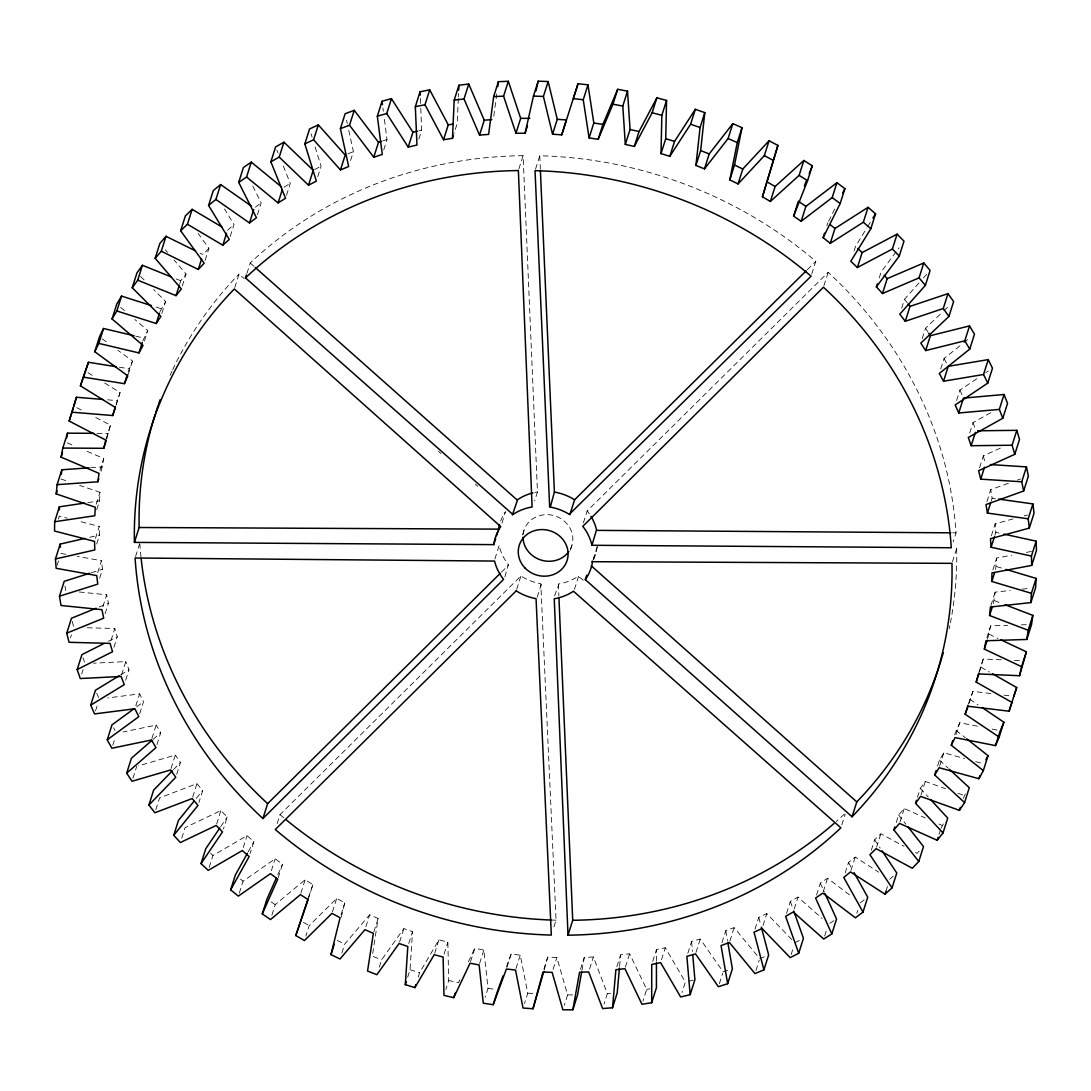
<?xml version="1.0" encoding="UTF-8"?>
<svg xmlns="http://www.w3.org/2000/svg" width="1091" height="1091" viewBox="0 0 1091 1091"><rect width="100%" height="100%" fill="white"/><g stroke="black" fill="none" stroke-linecap="round" stroke-linejoin="round"><path stroke-width="0.75" stroke-dasharray="5 3.75" d="M656.455 961.171L656.468 949.511L665.319 947.752L685.353 982.064L682.052 992.496M995.619 569.557L996.656 558.033L1011.575 555.196M458.329 98.517L457.211 123.433L453.897 133.852M458.397 96.854L458.547 93.526M96.717 509.77L99.54 500.837L100.017 492.314L79.684 485.386M407.666 977.209L410.025 969.763L412.521 931.632L403.834 928.577L381.618 959.807L378.782 968.74M619.579 966.408L620.615 954.83L629.63 953.766L646.677 989.36L642.899 1001.279M993.356 603.582L995.142 592.127L1010.321 590.463M493.773 116.192L496.841 93.185M101.136 471.353L103.768 458.465L84.021 450.038M341.878 953.029L344.715 944.083L369.672 914.776L378.1 918.472L372.276 956.139L381.618 959.807M581.939 970.431L584.285 957.38L593.395 957.012L607.346 993.656L604.032 1004.088M987.655 638.685L990.655 625.866L1007.689 625.32M106.618 439.373L110.464 425.149L92.912 416.026M341.251 917.231L344.811 902.775L336.696 898.466L309.176 925.659L305.862 936.092M544.232 969.913L547.696 957.148L556.86 957.462L567.606 994.91L564.306 1005.343M979.5 671.661L983.223 659.019L1001.279 659.81M58.328 519.111L59.282 516.138L67.274 518.198M57.1 565.329L58.519 560.856M115.987 405.102L120.078 392.569L104.709 383.05M116.287 404.488L120.078 392.569M106.209 438.555L110.464 425.149M128.206 371.745L132.529 360.971L117.992 350.347M128.274 374.377L132.529 360.971M99.977 470.385L103.768 458.465M142.757 341.006L147.762 330.546L134.848 319.499M144.448 340.978L147.762 330.546M96.24 504.233L100.017 492.314M159.982 311.603L165.641 301.498L153.695 289.551M161.863 313.417L165.641 301.498M95.476 538.395L99.254 526.476L78.47 521.089M96.69 543.973L99.526 535.026L99.254 526.476M179.783 283.715L180.738 280.742L186.07 274.032L174.069 259.985M70.479 637.84L71.42 634.853M182.292 285.951L186.07 274.032M97.699 572.625L101.477 560.706L77.12 556.328M99.663 578.189L102.499 569.243L101.477 560.706M205.135 260.231L208.913 248.312L198.126 233.447M102.881 606.705L106.673 594.786L78.825 591.922M81.689 674.061L83.107 669.588M105.118 613.674L108.432 603.255L106.673 594.786M230.228 236.447L234.006 224.528L224.514 208.954M135.557 556.505L139.812 543.086M111.023 640.403L114.8 628.484L85.275 627.707M113.969 647.249L117.282 636.817L114.8 628.484M95.517 710.95L97.876 703.49M257.408 214.75L261.185 202.831L251.571 183.697M234.783 287.465L239.038 274.059L244.125 278.573M246.921 273.418L250.221 262.999A411.716 379.273 17.6 0 1 523.094 155.658L537.468 491.973L534.631 500.905M121.551 674.988L125.806 661.582L93.499 663.205M125.697 680.17L129.011 669.738L125.806 661.582M286.497 195.275L290.274 183.356L282.937 165.136M112.796 745.262L115.155 737.816M135.843 705.782L139.634 693.862L107.695 697.954M139.73 713.691L143.507 701.772L139.634 693.862M317.781 176.674L321.081 166.241L314.072 143.548M132.938 778.278L136.716 766.359M151.908 738.512L156.163 725.092L123.174 731.966M156.927 744.635L160.718 732.716L156.163 725.092M350.566 160.541L353.402 151.608L347.647 125.247M155.822 809.781L159.6 797.862L196.939 783.638L202.708 790.525L198.93 802.444M171.055 768.5L175.31 755.095L138.325 765.896M176.715 774.296L180.492 762.377L175.31 755.095M383.705 149.972L387.005 139.539L384.209 117.923M192.684 797.044L196.939 783.638M181.774 838.065L185.075 827.633L220.9 810.558L227.228 817.009L223.45 828.928M418.849 139.062L421.685 130.129L420.621 105.118M216.645 823.964L220.9 810.558M209.186 867.4L212.963 855.48L247.03 835.651L253.889 841.625L250.098 853.544M243.252 847.571L247.03 835.651M239.297 893.12L243.075 881.214L275.164 858.781L282.501 864.222L278.246 877.628M277.182 823.569L280.019 814.636L520.939 575.953A50.213 46.258 17.6 0 0 540.795 583.753L556.055 920.177L553.696 927.623M271.386 870.686L275.164 858.781M271.904 915.076L275.218 904.657L305.125 879.755L312.872 884.651L308.617 898.057M518.839 169.064L523.094 155.658M300.871 893.161L305.125 879.755M535.504 169.173L539.759 155.768A411.716 379.273 17.6 0 1 815.795 261.308L811.554 274.714M332.441 911.871L336.696 898.466M341.033 914.694L344.811 902.775M365.88 926.695L369.672 914.776M501.996 523.121L505.433 511.693A50.213 46.258 17.6 0 0 500.374 521.812M373.845 931.878L378.1 918.472M494.905 558.974L499.16 545.568L495.75 545.541M504.901 576.907L508.283 564.497A50.213 46.258 17.6 0 1 499.296 546.168L499.16 545.568M522.575 534.808L523.994 530.335M399.579 941.997L403.834 928.577M516.684 589.358L520.939 575.953M408.743 943.551L412.521 931.632M537.181 597.268L541.436 583.862M418.194 977.195L419.612 972.722L438.95 939.787L447.855 942.174L448.701 980.509L445.864 989.455M434.695 953.193L438.95 939.787M554.569 595.891L558.987 583.876A50.213 46.258 17.6 0 0 578.175 576.321L583.78 580.48M570.416 550.069L571.834 545.595M444.064 954.093L447.855 942.174M583.358 522.875L587.135 510.956L828.178 272.3A411.716 379.273 17.6 0 1 956.016 532.844L953.179 541.791M574.439 589.385L578.694 575.966M593.095 559.615L597.35 546.209M593.859 559.192L595.741 553.232M470.535 961.73L474.79 948.311L483.845 950.029L488.018 988.323L485.195 997.256M479.59 963.435L483.845 950.029M506.865 967.526L511.12 954.12L520.257 955.13L527.758 993.137L524.444 1003.556M516.002 968.535L520.257 955.13M543.918 969.067L547.696 957.148M553.069 969.381L556.86 957.462M580.494 969.299L584.285 957.38M589.617 968.931L593.395 957.012M826.923 225.728L827.864 222.755M823.923 285.706L828.178 272.3M616.838 966.749L620.615 954.83M625.375 967.172L629.63 953.766M854.103 250.848L855.521 246.389L866.84 227.978M652.691 961.43L656.468 949.511M661.541 959.671L665.319 947.752M879.237 277.905L881.133 271.945L899.025 247.848M687.821 953.357L691.599 941.438L700.231 939.01L723.115 971.822L729.293 969.804M695.99 952.416L700.231 939.01M901.684 308.235L904.521 299.289L918.963 282.992M721.983 942.61L725.774 930.691L734.134 927.595L758.654 957.38M729.879 941.001L734.134 927.595M922.222 338.646L925.536 328.227L942.638 311.985M719.337 983.741L722.651 973.308M754.972 929.246L758.763 917.326L766.796 913.59L792.557 940.306M763.018 925.509L766.796 913.59M940.728 368.976L944.042 358.544L962.562 343.733M755.94 970.595L759.241 960.162M786.57 913.358L790.348 901.439L797.998 897.088L822.109 918.486M794.221 909.008L797.998 897.088M956.602 400.492L959.903 390.06L978.913 377.322M791.125 954.652L793.484 947.206M816.532 895.056L820.323 883.137L827.537 878.2L851.976 896.734M841.816 824.864L845.13 814.432M823.282 891.606L827.537 878.2M969.722 432.991L973.036 422.572L991.719 412.166M824.66 936.023L827.033 928.577M845.17 872.964L848.484 862.531L855.208 857.035L878.678 872.159M850.966 870.454L855.208 857.035M979.554 467.753L983.332 455.833L1001.429 447.624M952.429 561.851L956.684 548.446L953.289 548.432M871.327 850.203L874.641 839.77L880.846 833.756L904.016 846.316M876.591 847.175L880.846 833.756M986.946 501.574L990.723 489.654L1009.557 482.877M856.817 913.331L857.758 910.358M991.173 501.151L992.114 498.164L990.723 489.654M896.257 822.45L898.629 815.004L904.262 808.513L925.345 817.95M900.007 821.918L904.262 808.513M991.405 535.708L995.183 523.789L1012.993 518.948M994.883 535.326L995.838 532.353L995.183 523.789M885.947 891.197L887.829 885.237M917.436 797.33L920.272 788.384L925.304 781.47L945.515 788.738M921.049 794.875L925.304 781.47M992.878 569.938L996.656 558.033M937.564 766.059L939.446 760.1L943.838 752.79L964.539 758.531M939.583 766.209L943.838 752.79M990.901 605.532L995.142 592.127M954.598 734.816L959.739 722.692L979.173 726.538M955.961 734.611L959.739 722.692M986.878 637.785L990.655 625.866M968.453 703.777L972.899 691.367L990.887 693.535M969.122 703.286L972.899 691.367M978.982 672.424L983.223 659.019M939.078 834.315L940.497 829.842M940.974 828.355L943.851 822.941M963.217 798.435L965.876 792.871M308.576 897.17L312.872 884.651M506.538 966.531L511.12 954.12M277.782 874.818L282.501 864.222M459.897 979.745L458.479 982.746L448.701 980.509M468.407 961.785L474.79 948.311M828.601 221.268L836.006 206.444M248.243 851.785L253.889 841.625M867.7 226.56L870.318 222.319M220.696 826.651L227.228 817.009M196.394 798.312L202.708 790.525M923.422 277.987L927.868 272.968M208.913 248.312L202.981 254.571L200.021 253.112M919.195 851.103L917.054 853.38L914.149 851.812M173.483 769.619L180.492 762.377M501.424 572.175L508.692 564.988M807.313 269.695L815.795 261.308M943.865 310.826L949.961 305.03M227.528 230.283L234.006 224.528M889.724 879.278L893.243 876.141M153.067 739.384L160.718 732.716M963.885 342.669L970.513 337.378M255.362 207.181L261.185 202.831M860.117 902.912L865.19 899.12M136.661 706.791L143.507 701.772M985.705 372.781L988.419 370.954M284.083 187.229L290.274 183.356M829.801 923.259L833.851 920.736M120.61 674.865L129.011 669.738M314.535 169.623L321.081 166.241M794.903 942.733L800.603 939.801M108.432 641.276L117.282 636.817M347.92 153.886L353.402 151.608M759.718 958.675L767.164 955.566M99.186 607.005L108.432 603.255M1017.398 480.067L1020.535 478.935M382.75 140.93L387.005 139.539M91.33 572.761L102.499 569.243M1024.313 515.866L1027.558 514.979M418.767 130.825L421.685 130.129M688.53 981.3L693.303 980.154M89.694 537.29L99.526 535.026M1026.508 552.373L1031.472 551.432M537.468 491.973L536.84 492.068A50.213 46.258 17.6 0 0 534.863 492.436M646.677 989.36L649.922 988.841M87.826 502.583L99.54 500.837M1022.131 589.167L1030.559 588.24M607.346 993.656L610.633 993.396M90.676 467.725L102.554 466.88M1021.326 624.87L1026.426 624.707M567.606 994.91L572.584 994.897M97.031 433.345L108.514 433.413M952.607 532.831L956.016 532.844M1014.398 660.396L1020.958 660.682M527.758 993.137L534.399 993.615M107.559 399.824L117.405 400.629M1003.965 695.117L1012.148 696.099M992.114 498.164L995.387 498.628M488.018 988.323L496.282 989.564M119.383 367.217L129.161 368.772M65.76 554.283L60.878 553.41L60.646 550.3M992.114 729.102L998.592 730.384M995.838 532.353L999.056 533.063M135.666 336.123L143.698 338.033M975.681 761.627L983.632 763.836M996.56 566.57L1002.888 568.466M410.025 969.763L419.612 972.722M156.204 307.116L160.923 308.617M60.919 479.004L68.747 481.663M957.939 793.225L964.158 795.462M994.31 600.609L1002.015 603.555M176.142 278.887L180.738 280.742M67.328 442.905L74.911 446.151M938.901 824.019L941.915 825.369M989.073 634.212L998.033 638.44M337.201 940.456L344.715 944.083M76.82 407.679L82.671 410.721M980.918 667.187L989.496 672.07M303.407 922.318L309.176 925.659M87.948 372.672L93.526 376.136M969.872 699.304L978.041 704.8M271.114 901.834L275.218 904.657M102.118 338.756L108.732 343.583M956.016 730.343L965.358 737.734M240.497 879.128L243.075 881.214M120.665 307.362L124.524 310.676M250.221 262.999L254.039 266.381M438.459 451.347L441.009 453.611M475.294 484.104L477.844 486.354M939.446 760.1L948.161 768.159M210.563 853.217L212.963 855.48M140.548 276.418L145.335 281.192M920.272 788.384L928.277 797.044M165.341 249.771L167.523 252.321M587.135 510.956L587.531 511.447A50.213 46.258 17.6 0 1 589.317 513.847M898.629 815.004L905.885 824.21M904.521 299.289L907.262 302.834M874.641 839.77L880.178 848.075M925.536 328.227L927.964 331.95M848.484 862.531L852.494 869.759M944.042 358.544L946.852 363.726M113.505 727.697L115.046 730.52M820.323 883.137L824.373 892.111M959.903 390.06L962.862 396.769M96.717 693.18L98.654 697.572M276.814 149.972L278.041 152.999M790.348 901.439L793.198 909.458M973.036 422.572L975.409 429.445M82.943 657.641L84.484 662.142M311.071 133.825L312.081 137.071M758.763 917.326L760.904 925.509M983.332 455.833L985.459 464.248M72.251 621.297L73.793 627.407M346.57 120.296L347.293 123.597M725.774 930.691L727.492 940.633M64.969 585.949L65.733 590.586M382.914 107.941L383.336 111.268M691.599 941.438L692.458 951.447M539.759 155.768L540.359 169.35M558.347 583.971L558.865 595.863M420.349 98.435L420.553 103.44M523.107 534.495A25.107 23.129 17.6 0 1 554.951 515.934A25.107 23.129 17.6 0 1 570.143 549.496M844.448 814.022A411.716 379.273 17.6 0 1 836.292 821.468M556.055 920.177A411.716 379.273 17.6 0 1 551.05 920.027M283.824 817.841A411.716 379.273 17.6 0 1 280.019 814.636M140.998 557.119A411.716 379.273 17.6 0 1 139.907 544.654M170.087 375.29A411.716 379.273 17.6 0 1 172.037 371.063M172.692 369.658A411.716 379.273 17.6 0 1 239.038 274.059M956.684 548.446A411.716 379.273 17.6 0 1 951.829 614.997M951.311 618.052A411.716 379.273 17.6 0 1 950.466 622.62M949.866 625.661A411.716 379.273 17.6 0 1 949.238 628.702M597.268 546.809A50.213 46.258 17.6 0 1 593.259 559.342"/><path stroke-width="1.5" d="M308.044 898.739L295.797 935.546L304.444 940.551L331.964 913.372L340.092 917.667L330.968 954.625L339.997 958.989L364.94 929.682L373.381 933.364L367.544 971.031L376.886 974.699L399.101 943.483L407.802 946.524L405.306 984.655L414.894 987.628L434.218 954.68L443.123 957.066L443.969 995.415L453.747 997.638L470.071 963.217L479.113 964.921L483.299 1003.215L493.2 1004.702L506.401 969.013L515.525 970.035L523.025 1008.029L532.994 1008.766L542.977 972.04L552.128 972.367L562.888 1009.816L572.843 1009.789L579.553 972.286L588.663 971.904L602.614 1008.548L612.501 1007.77L615.883 969.735L624.911 968.658L641.958 1004.265L651.695 1002.711L651.736 964.403L660.601 962.644L680.634 996.969L690.167 994.678L694.899 979.773L692.744 954.775M656.455 962.835L656.414 987.819L651.695 1002.711M84.484 503.087L59.378 506.824L54.659 521.73L54.55 531.031L94.522 541.368L94.808 549.932L55.45 558.987L56.159 568.302L96.744 575.598L97.767 584.149L59.487 596.204L61.001 605.478L101.94 609.678L103.7 618.147L66.756 633.148L69.06 642.299L110.068 643.376L112.55 651.722L77.175 669.547L80.27 678.534L121.087 676.475L124.279 684.63L90.717 705.168L94.562 713.923L134.902 708.755L138.789 716.678L107.259 739.78L111.841 748.249L151.444 739.998L155.986 747.621L126.692 773.137L131.997 781.265L170.591 769.987L175.76 777.269L148.908 805.049L154.881 812.768L192.207 798.544L197.989 805.431L173.755 835.27L180.356 842.538L216.168 825.451L222.509 831.901L201.044 863.608L208.231 870.373L242.311 850.557L249.157 856.53L230.624 889.888L238.343 896.106L270.445 873.673L277.769 879.128L262.276 913.917L270.486 919.549L300.393 894.661L308.139 899.557L295.797 935.546M59.35 509.933L59.378 506.824M690.167 994.678L686.866 956.343L695.513 953.902L718.396 986.714L727.656 983.7L721.042 945.597L729.415 942.488L754.986 973.581L763.932 969.844L754.031 932.232L762.063 928.496L790.17 957.639L798.721 953.234L785.615 916.345L793.266 911.994L823.719 939.01L831.819 933.937L815.591 898.043L822.805 893.093L855.399 917.804L862.995 912.117L843.752 877.437L850.489 871.941L884.992 894.17L892.043 887.91L869.909 854.676L876.114 848.662L912.321 868.272L918.772 861.467L893.897 829.896L899.53 823.405L937.183 840.275L943.006 832.965L915.554 803.29L920.586 796.362L959.439 810.354L964.567 802.608L934.728 775.005L939.119 767.696L978.913 778.729L983.332 770.587L951.297 745.248L955.02 737.598L995.483 745.603L999.165 737.107L965.14 714.21L968.167 706.272L1009.052 711.196L1011.957 702.413L976.186 682.093L978.504 673.924L1019.512 675.724L1021.64 666.724L984.355 649.118L985.937 640.758L1026.808 639.449L1028.131 630.271L989.578 615.501L990.423 607.019L1030.886 602.587L1031.404 593.313L991.828 581.476L991.937 572.925L1031.718 565.397L1036.45 550.491L1036.15 541.177L1003.897 534.113M905.271 321.286L910.003 306.38L947.997 293.629L943.265 308.521L905.271 321.286L899.789 314.194L925.359 285.365L930.091 270.459L923.791 262.958L919.072 277.864L882.469 293.52L876.4 286.851L899.27 256.058L903.989 241.152L897.102 234.129L892.37 249.034L857.39 267.5L850.789 261.281L870.809 228.728L875.541 213.822L868.068 207.317L863.349 222.223L830.237 243.361L823.146 237.647L840.165 203.553L844.898 188.648L836.92 182.715L832.188 197.607L801.162 221.296L793.621 216.113L807.558 180.697L812.277 165.805L803.849 160.472L799.117 175.365L770.382 201.44L762.432 196.83L777.91 145.43L769.06 140.739L764.341 155.631L738.075 183.915L729.797 179.906L734.516 165.014L742.003 127.674L732.811 123.651L728.092 138.543L704.486 168.846L695.908 165.464L700.64 150.572L704.8 112.632L695.335 109.318L690.603 124.224L669.819 156.327L661.01 153.613L661.842 115.332L666.56 100.44L656.864 97.835L639.026 131.547L634.307 146.453L625.32 144.407L622.797 106.045L627.53 91.153L617.683 89.298L602.914 124.388L598.182 139.28L589.085 137.916L583.249 99.731L587.967 84.839L578.025 83.734L561.701 134.861L552.551 134.193L543.413 96.431L548.146 81.539L538.177 81.184L533.444 96.09L525.098 133.225L515.948 133.252L503.592 96.172L508.311 81.279L498.382 81.689L493.664 96.581L488.604 134.384L479.535 135.107L464.016 98.954L468.748 84.048L458.929 85.221L454.197 100.127L452.479 138.325L443.532 139.743L424.985 104.75L429.704 89.857L420.062 91.767L415.33 106.673L416.967 145.021L408.198 147.121L386.732 113.532L391.451 98.64L382.041 101.286L377.322 116.192L382.286 154.445L373.763 157.213L349.515 125.233L354.248 110.341L378.495 142.307L373.763 157.213M661.01 153.613L665.728 138.707L666.56 100.44M458.697 90.212L458.929 85.221M1006.052 569.407L1036.136 578.407L1035.618 587.681L1030.886 602.587M619.429 968.058L617.22 992.865L612.501 1007.77M54.659 521.73L94.822 515.729L95.285 507.22L56.2 493.896L57.114 484.663L61.832 469.771L88.985 467.848M61.382 474.38L61.832 469.771M695.908 165.464L700.081 127.538L704.8 112.632M497.728 86.612L498.382 81.689M57.114 484.663L97.822 481.786L99.036 473.358L61.082 457.156L62.801 448.06L67.533 433.168L93.758 433.318M493.746 544.627L493.841 544.041A50.213 46.258 17.6 0 1 500.714 526.598L234.32 288.965A411.716 379.273 17.6 0 0 134.411 542.391L493.746 544.627L495.641 538.668M1005.097 604.741L1032.863 615.379L1031.541 624.543L1026.808 639.449M581.653 972.054L577.562 994.883L572.843 1009.789M66.674 437.709L67.533 433.168M729.797 179.906L737.271 142.566L742.003 127.674M535.995 90.88L538.177 81.184M62.801 448.06L103.781 448.306L105.732 440.041L69.169 421.058L76.425 397.26L102.649 399.415M1001.006 639.858L1026.372 651.818L1019.512 675.724M543.795 971.508L532.994 1008.766M73.902 406.166L76.425 397.26M762.432 196.83L777.91 145.43M69.169 421.058L73.424 407.652M71.692 412.166L112.673 415.535L115.346 407.475L80.42 385.832L88.439 362.294L116.123 366.699M80.42 385.832L88.439 362.294M61.082 457.156L62.501 452.697M83.721 377.2L124.429 383.664L127.811 375.863L94.753 351.725L99.472 336.819L103.522 328.5L134.057 335.742M94.753 351.725L98.804 343.392L103.522 328.5M56.2 493.896L57.141 490.923M98.804 343.392L138.966 352.925L143.03 345.438L112.059 318.954L116.792 304.048L121.565 296.097L151.485 305.616M112.059 318.954L116.846 310.99L121.565 296.097M116.846 310.99L156.204 323.522L160.909 316.404L132.243 287.738L136.975 272.832L142.444 265.29L171.546 277.032M132.243 287.738L137.725 280.196L142.444 265.29M55.45 558.987L60.182 544.095L84.771 538.422M137.725 280.196L176.006 295.634L181.351 288.924L155.154 258.281L159.886 243.375L166.023 236.311L195.589 250.916M155.154 258.281L161.304 251.216L166.023 236.311M112.673 415.535L115.51 406.588M103.781 448.306L106.154 440.859M124.429 383.664L127.265 374.731M59.487 596.204L64.219 581.312L89.735 573.266M97.822 481.786L98.763 478.799M138.966 352.925L142.28 342.492M161.304 251.216L198.262 269.463L204.181 263.217L180.656 230.787L185.388 215.882L192.139 209.336L221.868 226.928M180.656 230.787L187.42 224.241L192.139 209.336M156.204 323.522L159.504 313.09M66.756 633.148L71.474 618.242L96.103 608.246M176.006 295.634L179.319 285.201M187.42 224.241L222.796 245.189L229.274 239.42L208.572 205.435L213.291 190.543L220.627 184.556L251.516 206.172M208.572 205.435L215.895 199.448L220.627 184.556M198.262 269.463L201.562 259.044M77.175 669.547L81.907 654.641L104.013 643.499M215.895 199.448L249.484 222.946L256.467 217.723L238.711 182.402L243.429 167.496L251.285 162.123L281.519 186.929M222.796 245.189L226.587 233.269M238.711 182.402L246.566 177.015L251.285 162.123M134.411 542.391L139.13 527.499A411.716 379.273 17.6 0 1 155.208 414.321M90.717 705.168L95.435 690.262L119.219 675.724M249.484 222.946L253.726 209.54M246.566 177.015L278.11 202.899L285.556 198.248L270.868 161.823L275.6 146.93L283.933 142.185L313.226 170.291L308.508 185.197L279.201 157.09L283.933 142.185M245.502 277.891A411.716 379.273 17.6 0 1 518.375 170.551L532.108 506.96A50.213 46.258 17.6 0 0 512.92 514.516L245.502 277.891L246.443 274.918M107.259 739.78L111.978 724.874L133.92 708.809M278.11 202.899L282.364 189.493M308.508 185.197L316.363 181.147L304.839 143.862L309.571 128.956L318.327 124.892L345.192 155.031L340.46 169.923L313.594 139.784L318.327 124.892M126.692 773.137L131.425 758.245L151.799 740.489M340.46 169.923L348.67 166.5L340.406 128.615L345.138 113.709L354.248 110.341M148.908 805.049L153.64 790.143L172.323 770.819M173.755 835.27L178.474 820.364L194.28 800.903M408.198 147.121L412.93 132.229L391.451 98.64M201.044 863.608L205.776 848.703L219.768 828.028M443.532 139.743L448.265 124.851L429.704 89.857M452.479 138.325L453.433 135.352M230.624 889.888L235.342 874.982L247.439 853.23M262.917 818.536L503.565 579.389A50.213 46.258 17.6 0 1 494.564 561.06L135.079 557.992A411.716 379.273 17.6 0 0 262.917 818.536L267.65 803.644L500.21 573.375M479.535 135.107L484.254 120.215L468.748 84.048M262.276 913.917L266.995 899.011L276.432 877.832M515.948 133.252L520.68 118.36L508.311 81.279M525.098 133.225L527.458 125.779M552.551 134.193L557.283 119.301L548.146 81.539M561.701 134.861L566.42 119.969L557.283 119.301M578.025 83.734L573.307 98.626L583.249 99.731M589.085 137.916L593.818 123.024L587.967 84.839M330.968 954.625L334.282 944.192M598.182 139.28L612.951 104.191L617.683 89.298M496.582 535.695L498.001 531.222M625.32 144.407L630.053 129.502L627.53 91.153M512.402 514.87L517.639 499.623A50.213 46.258 17.6 0 1 532.913 492.887M634.307 146.453L652.145 112.741L656.864 97.835M549.659 506.974L535.04 170.66A411.716 379.273 17.6 0 1 811.077 276.2L569.297 514.352A50.213 46.258 17.6 0 0 550.3 507.083L554.392 492.082L540.427 171.055M405.306 984.655L406.247 981.682M669.819 156.327L674.538 141.421L695.335 109.318M414.894 987.628L415.835 984.641M569.843 514.693L574.575 499.801L806.099 270.895M704.486 168.846L709.205 153.94L732.811 123.651M591.936 545.282L591.799 544.682A50.213 46.258 17.6 0 0 582.812 526.353L823.446 287.206A411.716 379.273 17.6 0 1 951.284 547.75L591.936 545.282L596.532 529.776A50.213 46.258 17.6 0 0 590.94 516.329M585.322 579.635L585.662 579.144A50.213 46.258 17.6 0 0 592.536 561.701L951.966 563.351A411.716 379.273 17.6 0 1 852.057 816.777L585.322 579.635L586.726 575.175M453.747 997.638L455.165 993.178M738.075 183.915L742.807 169.01L769.06 140.739M493.2 1004.702L497.455 991.296M770.382 201.44L775.101 186.534L803.849 160.472M793.621 216.113L798.353 201.221L805.894 206.404L836.92 182.715M568.002 935.178L554.255 598.768A50.213 46.258 17.6 0 0 573.457 591.227L840.875 827.837A411.716 379.273 17.6 0 1 568.002 935.178L572.72 920.286L558.933 597.568M801.162 221.296L805.894 206.404M823.146 237.647L824.551 233.188M830.237 243.361L834.956 228.469L868.068 207.317M857.39 267.5L862.122 252.594L897.102 234.129M876.4 286.851L877.341 283.865M882.469 293.52L887.188 278.628L923.791 262.958M930.405 335.673L969.531 325.909L964.799 340.815L925.673 350.579L930.405 335.673L928.782 333.191M727.656 983.7L732.388 968.794L727.779 942.297M925.673 350.579L920.804 343.12L948.911 316.445L953.629 301.552L947.997 293.629M988.255 359.607L983.537 374.499L943.538 381.223L948.256 366.317L988.255 359.607L992.483 368.226L987.764 383.118L955.184 404.966L958.73 412.998L999.329 409.398L1004.061 394.492L963.448 398.106L958.73 412.998M763.932 969.844L768.65 954.952L761.341 927.145M943.538 381.223L939.31 373.449L969.749 349.106L974.481 334.214L969.531 325.909M798.721 953.234L803.453 938.328L793.771 911.067M852.057 816.777L856.776 801.885A411.716 379.273 17.6 0 0 941.983 657.191M977.509 430.795L1016.812 430.331L1012.093 445.237L971.154 445.714L975.409 432.309M831.819 933.937L836.552 919.045L825.055 893.611M1031.718 565.397L1031.418 556.069L991.105 547.246L990.451 538.695L1029.304 528.112L1028.199 518.811L987.396 513.07L986.005 504.547L1023.644 491.005L1021.735 481.786L980.727 479.154L984.505 467.234M971.154 445.714L968.303 437.464L1002.806 418.276L1007.538 403.37L1004.061 394.492M987.396 513.07L990.696 502.637M862.995 912.117L867.727 897.225L854.089 872.65M893.897 829.896L894.838 826.923M980.727 479.154L978.6 470.739L1014.794 454.306L1019.526 439.414L1016.812 430.331M991.105 547.246L994.419 536.827M884.992 894.17L885.947 891.197M915.554 803.29L916.495 800.303M892.043 887.91L896.775 873.005L882.019 850.844M1021.735 481.786L1026.467 466.893L990.369 464.561M991.828 581.476L994.665 572.53M1023.644 491.005L1028.377 476.112L1026.467 466.893M934.728 775.005L936.146 770.532M989.578 615.501L992.415 606.569M951.297 745.248L952.716 740.775M984.355 649.118L987.191 640.172M965.14 714.21L967.976 705.263M918.772 861.467L923.504 846.561L907.957 826.842M976.186 682.093L979.022 673.147M1028.199 518.811L1032.918 503.919L998.647 499.092M1029.304 528.112L1034.036 513.22L1032.918 503.919M937.183 840.275L938.137 837.288M943.006 832.965L947.724 818.073L930.568 799.512M1031.418 556.069L1036.15 541.177M959.439 810.354L960.38 807.381M964.567 802.608L969.299 787.702L949.402 769.305M1031.404 593.313L1036.136 578.407M978.913 778.729L979.854 775.756M983.332 770.587L988.051 755.681L966.694 738.798M1028.131 630.271L1032.863 615.379M995.483 745.603L1000.215 730.711M999.165 737.107L1003.884 722.215L982.118 707.554M1021.64 666.724L1026.372 651.818M1009.052 711.196L1016.689 687.521L992.36 673.692M1013.784 696.29L1016.689 687.521M497.932 989.81L503.087 975.845M804.408 185.825L806.222 181.201M809.249 173.496L812.277 165.805M1000.829 729.293L1003.884 722.215M842.675 193.093L844.898 188.648M985.841 759.759L988.051 755.681M872.923 218.077L875.541 213.822M270.868 161.823L279.201 157.09M304.839 143.862L313.594 139.784M340.406 128.615L349.515 125.233M378.495 142.307L381.332 141.394M377.322 116.192L386.732 113.532M412.93 132.229L417.308 131.179M415.33 106.673L424.985 104.75M448.265 124.851L452.738 124.142M454.197 100.127L464.016 98.954M484.254 120.215L491.823 119.601M493.664 96.581L503.592 96.172M520.68 118.36L529.817 118.333M139.13 527.499L498.56 529.135A50.213 46.258 17.6 0 1 499.542 524.526M596.668 530.376L950.902 532.817M533.444 96.09L543.413 96.431M593.818 123.024L602.914 124.388M554.392 492.082L555.033 492.191A50.213 46.258 17.6 0 1 574.03 499.446L574.575 499.801M612.951 104.191L622.797 106.045M630.053 129.502L639.026 131.547M652.145 112.741L661.842 115.332M665.728 138.707L674.538 141.421M690.603 124.224L700.081 127.538M700.64 150.572L709.205 153.94M728.092 138.543L737.271 142.566M734.516 165.014L742.807 169.01M764.341 155.631L773.178 160.322M767.164 181.924L775.101 186.534M799.117 175.365L807.558 180.697M832.188 197.607L840.165 203.553M830.237 224.664L834.956 228.469M863.349 222.223L870.809 228.728M255.308 267.513L517.134 499.964M591.308 565.874L856.776 801.885M857.717 248.448L862.122 252.594M892.37 249.034L899.27 256.058M884.16 275.287L887.188 278.628M919.072 277.864L925.359 285.365M908.176 304.021L910.003 306.38M943.265 308.521L948.911 316.445M964.799 340.815L969.749 349.106M983.537 374.499L987.764 383.118M999.329 409.398L1002.806 418.276M1012.093 445.237L1014.794 454.306M382.041 101.286L382.477 104.613M60.182 544.095L60.414 547.191M420.062 91.767L420.199 95.108M568.875 551.5A25.107 23.129 17.6 0 1 541.122 560.078A25.107 23.129 17.6 0 1 522.984 537.331M592.372 561.019A50.213 46.258 17.6 0 1 591.908 561.838M833.919 823.555A411.716 379.273 17.6 0 1 572.72 920.286M551.05 920.027A411.716 379.273 17.6 0 1 286.374 819.955M267.65 803.644A411.716 379.273 17.6 0 1 141.162 558.674M155.672 412.834A411.716 379.273 17.6 0 1 158.1 405.497M158.604 404.038A411.716 379.273 17.6 0 1 160.172 399.661M943.292 652.732A411.716 379.273 17.6 0 1 942.419 655.705M516.207 590.845L275.3 829.528A411.716 379.273 17.6 0 0 551.337 935.069L536.063 598.659A50.213 46.258 17.6 0 1 516.207 590.845M525.139 568.138A25.107 23.129 17.6 0 0 567.102 560.501A25.107 23.129 17.6 0 0 537.317 529.981A25.107 23.129 17.6 0 0 525.139 568.138"/></g></svg>
